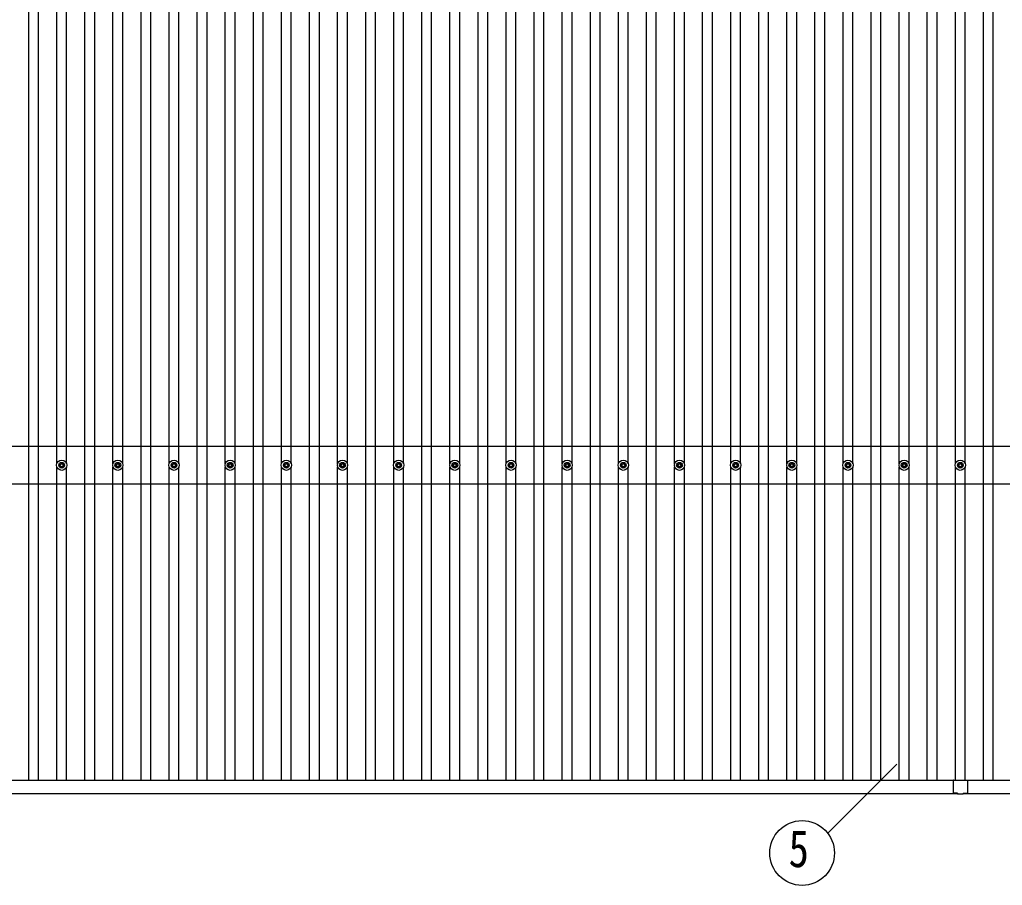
# Model space of a CAD drawing. Units: millimetres, scale not verified. Extents: x -21025 to 21025, y -14850 to 14850.
# Drawn here: x -13708 to -10209, y 5017 to 8098 of the extents above; entities that cross this region are included whole.
import ezdxf
from ezdxf.enums import TextEntityAlignment as Align

# ---------------------------------------------------------------- set-up
doc = ezdxf.new("R2010")
doc.units = ezdxf.units.MM
doc.header["$LTSCALE"] = 60
for name, color, linetype in [('0-5_YKK_13', 4, 'Continuous'), ('0-6_YKK_A1', 4, 'Continuous'), ('0-7_YKK_D', 6, 'Continuous')]:
    doc.layers.add(name, color=color, linetype=linetype)
doc.styles.add('ＭＳ ゴシック', font='')
doc.styles.get('ＭＳ ゴシック').set_extended_font_data('MS Gothic')

msp = doc.modelspace()

# ---------------------------------------------------------------- linework, layer by layer
at = {"layer": '0-5_YKK_13'}
for p, q in [((-13568.4, 6513.6), (-13563.98, 6513.6)), ((-13568.4, 6510.1), (-13563.98, 6510.1)), ((-13560.15, 6521.85), (-13560.15, 6517.43)), ((-13556.65, 6521.85), (-13556.65, 6517.43)), ((-13552.82, 6513.6), (-13548.4, 6513.6)), ((-13552.82, 6510.1), (-13548.4, 6510.1)), ((-13368.4, 6513.6), (-13363.98, 6513.6)), ((-13368.4, 6510.1), (-13363.98, 6510.1)), ((-13360.15, 6521.85), (-13360.15, 6517.43)), ((-13356.65, 6521.85), (-13356.65, 6517.43)), ((-13352.82, 6513.6), (-13348.4, 6513.6)), ((-13352.82, 6510.1), (-13348.4, 6510.1)), ((-13168.4, 6513.6), (-13163.98, 6513.6)), ((-13168.4, 6510.1), (-13163.98, 6510.1)), ((-13160.15, 6521.85), (-13160.15, 6517.43)), ((-13156.65, 6521.85), (-13156.65, 6517.43)), ((-13152.82, 6513.6), (-13148.4, 6513.6)), ((-13152.82, 6510.1), (-13148.4, 6510.1)), ((-12968.4, 6513.6), (-12963.98, 6513.6)), ((-12968.4, 6510.1), (-12963.98, 6510.1)), ((-12960.15, 6521.85), (-12960.15, 6517.43)), ((-12956.65, 6521.85), (-12956.65, 6517.43)), ((-12952.82, 6513.6), (-12948.4, 6513.6)), ((-12952.82, 6510.1), (-12948.4, 6510.1)), ((-12768.4, 6513.6), (-12763.98, 6513.6)), ((-12768.4, 6510.1), (-12763.98, 6510.1)), ((-12760.15, 6521.85), (-12760.15, 6517.43)), ((-12756.65, 6521.85), (-12756.65, 6517.43)), ((-12752.82, 6513.6), (-12748.4, 6513.6)), ((-12752.82, 6510.1), (-12748.4, 6510.1)), ((-12568.4, 6513.6), (-12563.98, 6513.6)), ((-12568.4, 6510.1), (-12563.98, 6510.1)), ((-12560.15, 6521.85), (-12560.15, 6517.43)), ((-12556.65, 6521.85), (-12556.65, 6517.43)), ((-12552.82, 6513.6), (-12548.4, 6513.6)), ((-12552.82, 6510.1), (-12548.4, 6510.1)), ((-12368.4, 6513.6), (-12363.98, 6513.6)), ((-12368.4, 6510.1), (-12363.98, 6510.1)), ((-12360.15, 6521.85), (-12360.15, 6517.43)), ((-12356.65, 6521.85), (-12356.65, 6517.43)), ((-12352.82, 6513.6), (-12348.4, 6513.6)), ((-12352.82, 6510.1), (-12348.4, 6510.1)), ((-12168.4, 6513.6), (-12163.98, 6513.6)), ((-12168.4, 6510.1), (-12163.98, 6510.1)), ((-12160.15, 6521.85), (-12160.15, 6517.43)), ((-12156.65, 6521.85), (-12156.65, 6517.43)), ((-12152.82, 6513.6), (-12148.4, 6513.6)), ((-12152.82, 6510.1), (-12148.4, 6510.1)), ((-11968.4, 6513.6), (-11963.98, 6513.6)), ((-11968.4, 6510.1), (-11963.98, 6510.1)), ((-11960.15, 6521.85), (-11960.15, 6517.43)), ((-11956.65, 6521.85), (-11956.65, 6517.43)), ((-11952.82, 6513.6), (-11948.4, 6513.6)), ((-11952.82, 6510.1), (-11948.4, 6510.1)), ((-11768.4, 6513.6), (-11763.98, 6513.6)), ((-11768.4, 6510.1), (-11763.98, 6510.1)), ((-11760.15, 6521.85), (-11760.15, 6517.43)), ((-11756.65, 6521.85), (-11756.65, 6517.43)), ((-11752.82, 6513.6), (-11748.4, 6513.6)), ((-11752.82, 6510.1), (-11748.4, 6510.1)), ((-11568.4, 6513.6), (-11563.98, 6513.6)), ((-11568.4, 6510.1), (-11563.98, 6510.1)), ((-11560.15, 6521.85), (-11560.15, 6517.43)), ((-11556.65, 6521.85), (-11556.65, 6517.43)), ((-11552.82, 6513.6), (-11548.4, 6513.6)), ((-11552.82, 6510.1), (-11548.4, 6510.1)), ((-11368.4, 6513.6), (-11363.98, 6513.6)), ((-11368.4, 6510.1), (-11363.98, 6510.1)), ((-11360.15, 6521.85), (-11360.15, 6517.43)), ((-11356.65, 6521.85), (-11356.65, 6517.43)), ((-11352.82, 6513.6), (-11348.4, 6513.6)), ((-11352.82, 6510.1), (-11348.4, 6510.1)), ((-11168.4, 6513.6), (-11163.98, 6513.6)), ((-11168.4, 6510.1), (-11163.98, 6510.1)), ((-11160.15, 6521.85), (-11160.15, 6517.43)), ((-11156.65, 6521.85), (-11156.65, 6517.43)), ((-11152.82, 6513.6), (-11148.4, 6513.6)), ((-11152.82, 6510.1), (-11148.4, 6510.1)), ((-10968.4, 6513.6), (-10963.98, 6513.6)), ((-10968.4, 6510.1), (-10963.98, 6510.1)), ((-10960.15, 6521.85), (-10960.15, 6517.43)), ((-10956.65, 6521.85), (-10956.65, 6517.43)), ((-10952.82, 6513.6), (-10948.4, 6513.6)), ((-10952.82, 6510.1), (-10948.4, 6510.1)), ((-10768.4, 6513.6), (-10763.98, 6513.6)), ((-10768.4, 6510.1), (-10763.98, 6510.1)), ((-10760.15, 6521.85), (-10760.15, 6517.43)), ((-10756.65, 6521.85), (-10756.65, 6517.43)), ((-10752.82, 6513.6), (-10748.4, 6513.6)), ((-10752.82, 6510.1), (-10748.4, 6510.1)), ((-10568.4, 6513.6), (-10563.98, 6513.6)), ((-10568.4, 6510.1), (-10563.98, 6510.1)), ((-10560.15, 6521.85), (-10560.15, 6517.43)), ((-10556.65, 6521.85), (-10556.65, 6517.43)), ((-10552.82, 6513.6), (-10548.4, 6513.6)), ((-10552.82, 6510.1), (-10548.4, 6510.1)), ((-10368.4, 6513.6), (-10363.98, 6513.6)), ((-10368.4, 6510.1), (-10363.98, 6510.1)), ((-10360.15, 6521.85), (-10360.15, 6517.43)), ((-10356.65, 6521.85), (-10356.65, 6517.43)), ((-10352.82, 6513.6), (-10348.4, 6513.6)), ((-10352.82, 6510.1), (-10348.4, 6510.1)), ((-13560.15, 6506.27), (-13560.15, 6501.85)), ((-13556.65, 6506.27), (-13556.65, 6501.85)), ((-13360.15, 6506.27), (-13360.15, 6501.85)), ((-13356.65, 6506.27), (-13356.65, 6501.85)), ((-13160.15, 6506.27), (-13160.15, 6501.85)), ((-13156.65, 6506.27), (-13156.65, 6501.85)), ((-12960.15, 6506.27), (-12960.15, 6501.85)), ((-12956.65, 6506.27), (-12956.65, 6501.85)), ((-12760.15, 6506.27), (-12760.15, 6501.85)), ((-12756.65, 6506.27), (-12756.65, 6501.85)), ((-12560.15, 6506.27), (-12560.15, 6501.85)), ((-12556.65, 6506.27), (-12556.65, 6501.85)), ((-12360.15, 6506.27), (-12360.15, 6501.85)), ((-12356.65, 6506.27), (-12356.65, 6501.85)), ((-12160.15, 6506.27), (-12160.15, 6501.85)), ((-12156.65, 6506.27), (-12156.65, 6501.85)), ((-11960.15, 6506.27), (-11960.15, 6501.85)), ((-11956.65, 6506.27), (-11956.65, 6501.85)), ((-11760.15, 6506.27), (-11760.15, 6501.85)), ((-11756.65, 6506.27), (-11756.65, 6501.85)), ((-11560.15, 6506.27), (-11560.15, 6501.85)), ((-11556.65, 6506.27), (-11556.65, 6501.85)), ((-11360.15, 6506.27), (-11360.15, 6501.85)), ((-11356.65, 6506.27), (-11356.65, 6501.85)), ((-11160.15, 6506.27), (-11160.15, 6501.85)), ((-11156.65, 6506.27), (-11156.65, 6501.85)), ((-10960.15, 6506.27), (-10960.15, 6501.85)), ((-10956.65, 6506.27), (-10956.65, 6501.85)), ((-10760.15, 6506.27), (-10760.15, 6501.85)), ((-10756.65, 6506.27), (-10756.65, 6501.85)), ((-10560.15, 6506.27), (-10560.15, 6501.85)), ((-10556.65, 6506.27), (-10556.65, 6501.85)), ((-10360.15, 6506.27), (-10360.15, 6501.85)), ((-10356.65, 6506.27), (-10356.65, 6501.85)), ((-10383.4, 5390.16), (-10383.4, 5367.56)), ((-10382.4, 5391.16), (-10358.8, 5391.16)), ((-10358, 5391.16), (-10334.4, 5391.16)), ((-10333.4, 5390.16), (-10333.4, 5367.56)), ((-10383.4, 5366.76), (-10383.4, 5345.16)), ((-10333.4, 5366.76), (-10333.4, 5345.16)), ((-10368.4, 5344.16), (-10382.4, 5344.16)), ((-10368.4, 5344.16), (-10368.4, 5342.66)), ((-10368.4, 5342.66), (-10348.4, 5342.66)), ((-10348.4, 5344.16), (-10348.4, 5342.66)), ((-10348.4, 5344.16), (-10334.4, 5344.16))]:
    msp.add_line(p, q, dxfattribs=at)
for centre, radius in [((-13558.4, 6511.85), 18.25), ((-13558.4, 6511.85), 10.15), ((-13558.4, 6511.85), 5.85), ((-13558.4, 6511.85), 5.25), ((-13358.4, 6511.85), 18.25), ((-13358.4, 6511.85), 10.15), ((-13358.4, 6511.85), 5.85), ((-13358.4, 6511.85), 5.25), ((-13158.4, 6511.85), 18.25), ((-13158.4, 6511.85), 10.15), ((-13158.4, 6511.85), 5.85), ((-13158.4, 6511.85), 5.25), ((-12958.4, 6511.85), 18.25), ((-12958.4, 6511.85), 10.15), ((-12958.4, 6511.85), 5.85), ((-12958.4, 6511.85), 5.25), ((-12758.4, 6511.85), 18.25), ((-12758.4, 6511.85), 10.15), ((-12758.4, 6511.85), 5.85), ((-12758.4, 6511.85), 5.25), ((-12558.4, 6511.85), 18.25), ((-12558.4, 6511.85), 10.15), ((-12558.4, 6511.85), 5.85), ((-12558.4, 6511.85), 5.25), ((-12358.4, 6511.85), 18.25), ((-12358.4, 6511.85), 10.15), ((-12358.4, 6511.85), 5.85), ((-12358.4, 6511.85), 5.25), ((-12158.4, 6511.85), 18.25), ((-12158.4, 6511.85), 10.15), ((-12158.4, 6511.85), 5.85), ((-12158.4, 6511.85), 5.25), ((-11958.4, 6511.85), 18.25), ((-11958.4, 6511.85), 10.15), ((-11958.4, 6511.85), 5.85), ((-11958.4, 6511.85), 5.25), ((-11758.4, 6511.85), 18.25), ((-11758.4, 6511.85), 10.15), ((-11758.4, 6511.85), 5.85), ((-11758.4, 6511.85), 5.25), ((-11558.4, 6511.85), 18.25), ((-11558.4, 6511.85), 10.15), ((-11558.4, 6511.85), 5.85), ((-11558.4, 6511.85), 5.25), ((-11358.4, 6511.85), 18.25), ((-11358.4, 6511.85), 10.15), ((-11358.4, 6511.85), 5.85), ((-11358.4, 6511.85), 5.25), ((-11158.4, 6511.85), 18.25), ((-11158.4, 6511.85), 10.15), ((-11158.4, 6511.85), 5.85), ((-11158.4, 6511.85), 5.25), ((-10958.4, 6511.85), 18.25), ((-10958.4, 6511.85), 10.15), ((-10958.4, 6511.85), 5.85), ((-10958.4, 6511.85), 5.25), ((-10758.4, 6511.85), 18.25), ((-10758.4, 6511.85), 10.15), ((-10758.4, 6511.85), 5.85), ((-10758.4, 6511.85), 5.25), ((-10558.4, 6511.85), 18.25), ((-10558.4, 6511.85), 10.15), ((-10558.4, 6511.85), 5.85), ((-10558.4, 6511.85), 5.25), ((-10358.4, 6511.85), 18.25), ((-10358.4, 6511.85), 10.15), ((-10358.4, 6511.85), 5.85), ((-10358.4, 6511.85), 5.25)]:
    msp.add_circle(centre, radius, dxfattribs=at)
for centre, radius, start, end in [((-10382.4, 5390.16), 1, 90, 180.00001), ((-10358.4, 5391.46), 0.5, 216.8699, 323.1301), ((-10334.4, 5390.16), 1, 360, 90), ((-10383.7, 5367.16), 0.5, 306.8699, 53.1301), ((-10333.1, 5367.16), 0.5, 126.8699, 233.1301), ((-10382.4, 5345.16), 1, 180.00001, 270), ((-10334.4, 5345.16), 1, 270, 360)]:
    msp.add_arc(centre, radius, start, end, dxfattribs=at)
at = {"layer": '0-6_YKK_A1'}
for p, q in [((-13675.9, 5391.14), (-13675.9, 10732.21)), ((-13640.9, 5391.14), (-13640.9, 10732.21)), ((-13475.9, 5391.14), (-13475.9, 10732.21)), ((-13440.9, 5391.14), (-13440.9, 10732.21)), ((-13275.9, 5391.14), (-13275.9, 10732.21)), ((-13240.9, 5391.14), (-13240.9, 10732.21)), ((-13075.9, 5391.14), (-13075.9, 10732.21)), ((-13040.9, 5391.14), (-13040.9, 10732.21)), ((-12875.9, 5391.14), (-12875.9, 10732.21)), ((-12840.9, 5391.14), (-12840.9, 10732.21)), ((-12675.9, 5391.14), (-12675.9, 10732.21)), ((-12640.9, 5391.14), (-12640.9, 10732.21)), ((-12475.9, 5391.14), (-12475.9, 10732.21)), ((-12440.9, 5391.14), (-12440.9, 10732.21)), ((-12275.9, 5391.14), (-12275.9, 10732.21)), ((-12240.9, 5391.14), (-12240.9, 10732.21)), ((-12075.9, 5391.14), (-12075.9, 10732.21)), ((-12040.9, 5391.14), (-12040.9, 10732.21)), ((-11875.9, 5391.14), (-11875.9, 10732.21)), ((-11840.9, 5391.14), (-11840.9, 10732.21)), ((-11675.9, 5391.14), (-11675.9, 10732.21)), ((-11640.9, 5391.14), (-11640.9, 10732.21)), ((-11475.9, 5391.14), (-11475.9, 10732.21)), ((-11440.9, 5391.14), (-11440.9, 10732.21)), ((-11275.9, 5391.14), (-11275.9, 10732.21)), ((-11240.9, 5391.14), (-11240.9, 10732.21)), ((-11075.9, 5391.14), (-11075.9, 10732.21)), ((-11040.9, 5391.14), (-11040.9, 10732.21)), ((-10875.9, 5391.14), (-10875.9, 10732.21)), ((-10840.9, 5391.14), (-10840.9, 10732.21)), ((-10675.9, 5391.14), (-10675.9, 10732.21)), ((-10640.9, 5391.14), (-10640.9, 10732.21)), ((-10475.9, 5391.14), (-10475.9, 10732.21)), ((-10440.9, 5391.14), (-10440.9, 10732.21)), ((-10275.9, 5391.14), (-10275.9, 10732.21)), ((-10240.9, 5391.14), (-10240.9, 10732.21)), ((-13575.9, 6517.03), (-13575.9, 9606.66)), ((-13540.9, 6517.03), (-13540.9, 9606.68)), ((-13375.9, 6517.03), (-13375.9, 9606.66)), ((-13340.9, 6517.03), (-13340.9, 9606.68)), ((-13175.9, 6517.03), (-13175.9, 9606.66)), ((-13140.9, 6517.03), (-13140.9, 9606.68)), ((-12975.9, 6517.03), (-12975.9, 9606.66)), ((-12940.9, 6517.03), (-12940.9, 9606.68)), ((-12775.9, 6517.03), (-12775.9, 9606.66)), ((-12740.9, 6517.03), (-12740.9, 9606.68)), ((-12575.9, 6517.03), (-12575.9, 9606.66)), ((-12540.9, 6517.03), (-12540.9, 9606.68)), ((-12375.9, 6517.03), (-12375.9, 9606.66)), ((-12340.9, 6517.03), (-12340.9, 9606.68)), ((-12175.9, 6517.03), (-12175.9, 9606.66)), ((-12140.9, 6517.03), (-12140.9, 9606.68)), ((-11975.9, 6517.03), (-11975.9, 9606.66)), ((-11940.9, 6517.03), (-11940.9, 9606.68)), ((-11775.9, 6517.03), (-11775.9, 9606.66)), ((-11740.9, 6517.03), (-11740.9, 9606.68)), ((-11575.9, 6517.03), (-11575.9, 9606.66)), ((-11540.9, 6517.03), (-11540.9, 9606.68)), ((-11375.9, 6517.03), (-11375.9, 9606.66)), ((-11340.9, 6517.03), (-11340.9, 9606.68)), ((-11175.9, 6517.03), (-11175.9, 9606.66)), ((-11140.9, 6517.03), (-11140.9, 9606.68)), ((-10975.9, 6517.03), (-10975.9, 9606.66)), ((-10940.9, 6517.03), (-10940.9, 9606.68)), ((-10775.9, 6517.03), (-10775.9, 9606.66)), ((-10740.9, 6517.03), (-10740.9, 9606.68)), ((-10575.9, 6517.03), (-10575.9, 9606.66)), ((-10540.9, 6517.03), (-10540.9, 9606.68)), ((-10375.9, 6517.03), (-10375.9, 9606.66)), ((-10340.9, 6517.03), (-10340.9, 9606.68)), ((-6758.4, 6578.85), (-16361.15, 6578.85)), ((-13575.9, 5391.14), (-13575.9, 6506.67)), ((-13540.9, 5391.14), (-13540.9, 6506.67)), ((-13375.9, 5391.14), (-13375.9, 6506.67)), ((-13340.9, 5391.14), (-13340.9, 6506.67)), ((-13175.9, 5391.14), (-13175.9, 6506.67)), ((-13140.9, 5391.14), (-13140.9, 6506.67)), ((-12975.9, 5391.14), (-12975.9, 6506.67)), ((-12940.9, 5391.14), (-12940.9, 6506.67)), ((-12775.9, 5391.14), (-12775.9, 6506.67)), ((-12740.9, 5391.14), (-12740.9, 6506.67)), ((-12575.9, 5391.14), (-12575.9, 6506.67)), ((-12540.9, 5391.14), (-12540.9, 6506.67)), ((-12375.9, 5391.14), (-12375.9, 6506.67)), ((-12340.9, 5391.14), (-12340.9, 6506.67)), ((-12175.9, 5391.14), (-12175.9, 6506.67)), ((-12140.9, 5391.14), (-12140.9, 6506.67)), ((-11975.9, 5391.14), (-11975.9, 6506.67)), ((-11940.9, 5391.14), (-11940.9, 6506.67)), ((-11775.9, 5391.14), (-11775.9, 6506.67)), ((-11740.9, 5391.14), (-11740.9, 6506.67)), ((-11575.9, 5391.14), (-11575.9, 6506.67)), ((-11540.9, 5391.14), (-11540.9, 6506.67)), ((-11375.9, 5391.14), (-11375.9, 6506.67)), ((-11340.9, 5391.14), (-11340.9, 6506.67)), ((-11175.9, 5391.14), (-11175.9, 6506.67)), ((-11140.9, 5391.14), (-11140.9, 6506.67)), ((-10975.9, 5391.14), (-10975.9, 6506.67)), ((-10940.9, 5391.14), (-10940.9, 6506.67)), ((-10775.9, 5391.14), (-10775.9, 6506.67)), ((-10740.9, 5391.14), (-10740.9, 6506.67)), ((-10575.9, 5391.14), (-10575.9, 6506.67)), ((-10540.9, 5391.14), (-10540.9, 6506.67)), ((-10375.9, 5391.14), (-10375.9, 6506.67)), ((-10340.9, 5391.14), (-10340.9, 6506.67)), ((-6758.4, 6444.85), (-16361.15, 6444.85)), ((-16381.4, 5391.14), (-6735.4, 5391.14)), ((-16376.7, 5343.16), (-10368.4, 5343.16)), ((-10348.4, 5343.16), (-6740.1, 5343.16))]:
    msp.add_line(p, q, dxfattribs=at)
at = {"layer": '0-7_YKK_D'}
msp.add_line((-10830.4, 5202.03), (-10585.06, 5447.37), dxfattribs=at)
msp.add_circle((-10921.69, 5131.76), 115.2, dxfattribs=at)

# ---------------------------------------------------------------- texts
at = {"layer": '0-7_YKK_D', "style": 'ＭＳ ゴシック', "width": 0.8}
msp.add_text('5', height=132, dxfattribs=at).set_placement((-10969.69, 5041.76), align=Align.BOTTOM_LEFT)

doc.saveas('drawing.dxf')
